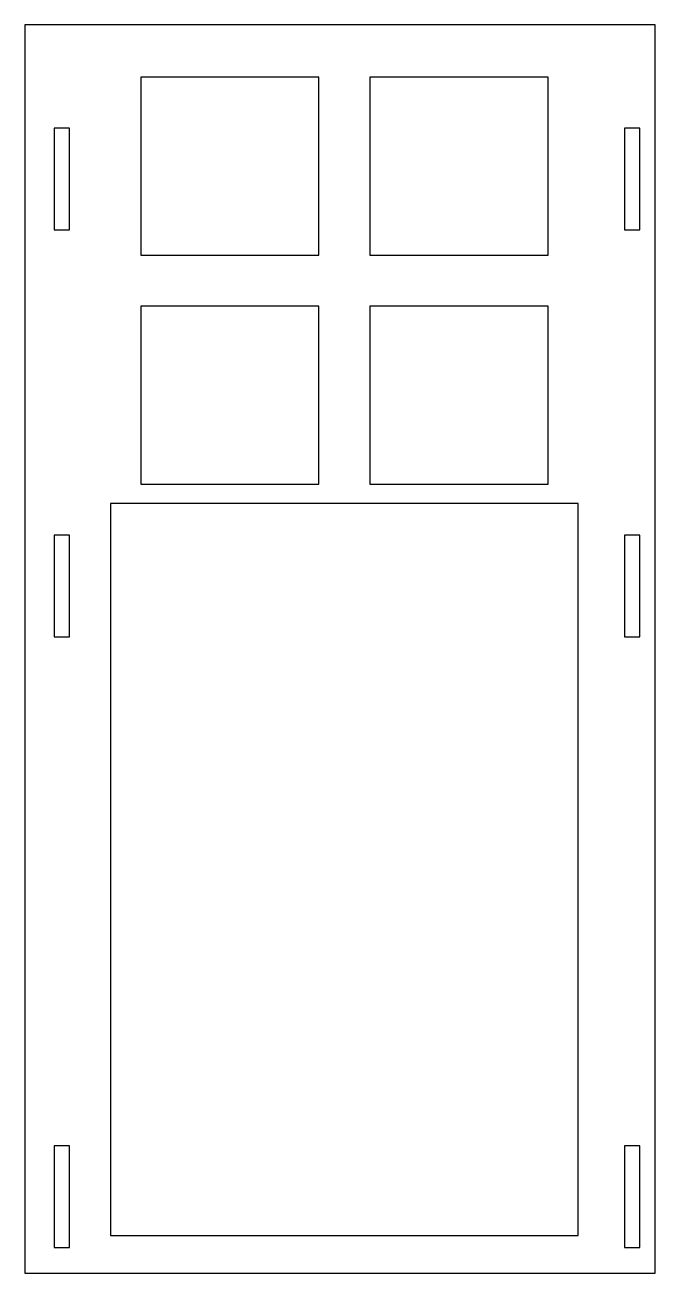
# Model space of a CAD drawing. Header units: millimetres. Extents: x 0 to 124, y 0 to 245.
import ezdxf

# ---------------------------------------------------------------- set-up
doc = ezdxf.new("R2010")
doc.units = ezdxf.units.MM
doc.layers.add('CUT', color=1, linetype='Continuous')

msp = doc.modelspace()

# ---------------------------------------------------------------- linework, layer by layer
at = {"layer": 'CUT'}
for points in [[(0, 0), (123.75, 0), (123.75, 245.25), (0, 245.25)], [(22.75, 200), (57.75, 200), (57.75, 235), (22.75, 235)], [(67.75, 200), (102.75, 200), (102.75, 235), (67.75, 235)], [(5.75, 205), (8.75, 205), (8.75, 225), (5.75, 225)], [(117.75, 205), (120.75, 205), (120.75, 225), (117.75, 225)], [(22.75, 155), (57.75, 155), (57.75, 190), (22.75, 190)], [(67.75, 155), (102.75, 155), (102.75, 190), (67.75, 190)], [(16.82, 7.4), (108.68, 7.4), (108.68, 151.2), (16.82, 151.2)], [(5.75, 125), (8.75, 125), (8.75, 145), (5.75, 145)], [(117.75, 125), (120.75, 125), (120.75, 145), (117.75, 145)], [(5.75, 5), (8.75, 5), (8.75, 25), (5.75, 25)], [(117.75, 5), (120.75, 5), (120.75, 25), (117.75, 25)]]:
    msp.add_lwpolyline(points, close=True, dxfattribs=at)

doc.saveas('drawing.dxf')
